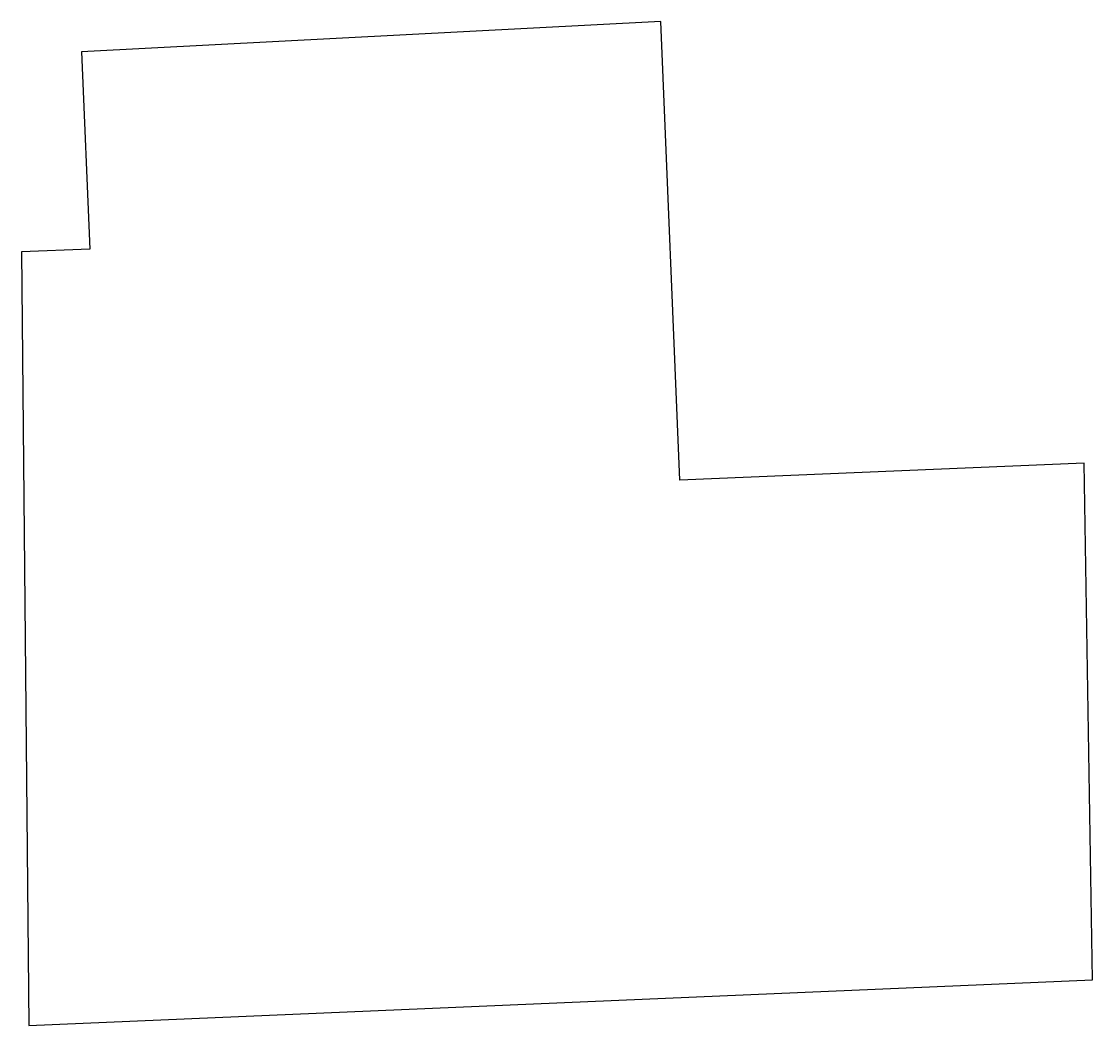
# Model space of a CAD drawing. Header units: inches. Extents: x 613083.3 to 613099.6, y 1319967.6 to 1319982.9.
import ezdxf

# ---------------------------------------------------------------- set-up
doc = ezdxf.new("R2010")
doc.units = ezdxf.units.IN
doc.header["$MEASUREMENT"] = 0

msp = doc.modelspace()

# ---------------------------------------------------------------- linework, layer by layer
at = {"color": 7, "ltscale": 0.5, "flags": 128}
msp.add_lwpolyline([(613083.41, 1319967.611), (613099.571, 1319968.305), (613099.441, 1319976.156), (613093.3, 1319975.9), (613093.01, 1319982.87), (613084.21, 1319982.41), (613084.335, 1319979.407), (613083.296, 1319979.371)], close=True, dxfattribs=at)

doc.saveas('drawing.dxf')
